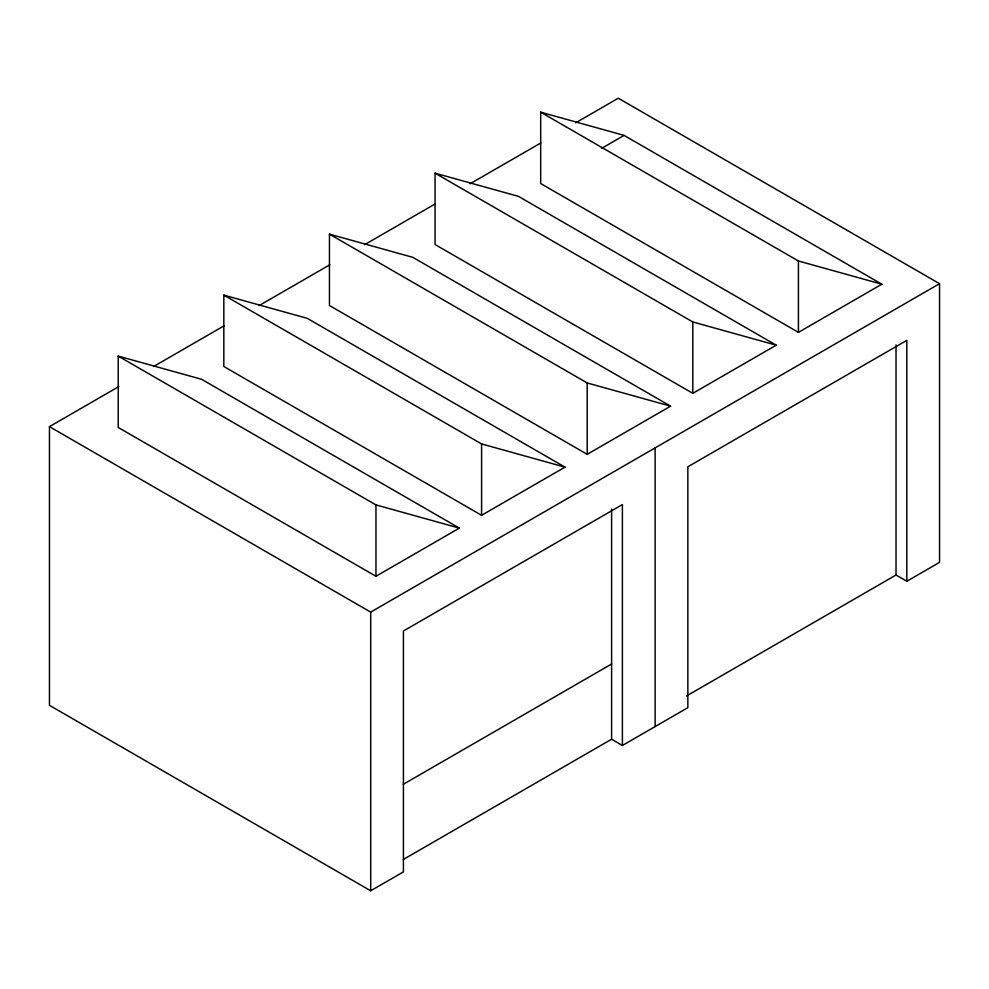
<?xml version="1.0" encoding="UTF-8"?>
<svg xmlns="http://www.w3.org/2000/svg" width="989" height="989" viewBox="0 0 989 989"><rect width="100%" height="100%" fill="white"/><g stroke="black" fill="none" stroke-linecap="round" stroke-linejoin="round"><path stroke-width="1.48" d="M403.302 859.49L611.598 739.228L622.402 745.471L622.402 504.575L403.413 631.007L403.413 871.89L370.702 890.78L49.45 705.318L49.45 426.642L118.89 386.551M153.604 366.511L224.379 325.641M259.093 305.601L329.869 264.743M364.595 244.691L435.358 203.833M470.084 183.793L540.859 142.935M575.573 122.883L618.298 98.22L939.55 283.682L939.55 562.358L906.826 581.248L896.022 575.017L686.391 696.046M601.584 148.387L624.096 135.394L881.842 284.202L798.432 332.366L540.686 183.546L540.686 112.177L624.096 135.394M375.956 576.278L459.366 528.114L201.62 379.306L118.21 356.089L118.21 427.458L375.956 576.278L375.956 504.909L118.21 356.089M481.581 515.294L564.991 467.142L307.233 318.322L223.823 295.118L223.823 366.486L481.581 515.294L481.581 443.925L223.823 295.118M587.194 454.322L670.604 406.158L412.858 257.35L329.448 234.133L329.448 305.502L587.194 454.322L587.194 382.953L329.448 234.133M692.819 393.338L776.229 345.186L518.471 196.366L435.061 173.162L435.061 244.53L692.819 393.338L692.819 321.969L435.061 173.162M49.45 426.642L370.702 612.104L939.55 283.682M403.302 784.289L611.598 664.027M622.402 745.471L687.85 707.679L687.85 466.783L906.826 340.364L906.826 581.248M540.686 112.177L798.432 260.997L881.842 284.202M692.819 321.969L776.229 345.186M587.194 382.953L670.604 406.158M481.581 443.925L564.991 467.142M375.956 504.909L459.366 528.114M896.022 344.938L896.022 575.017M798.432 260.997L798.432 332.366M655.126 447.893L655.126 726.569M611.598 509.075L611.598 739.228M370.702 612.104L370.702 890.78"/></g></svg>
